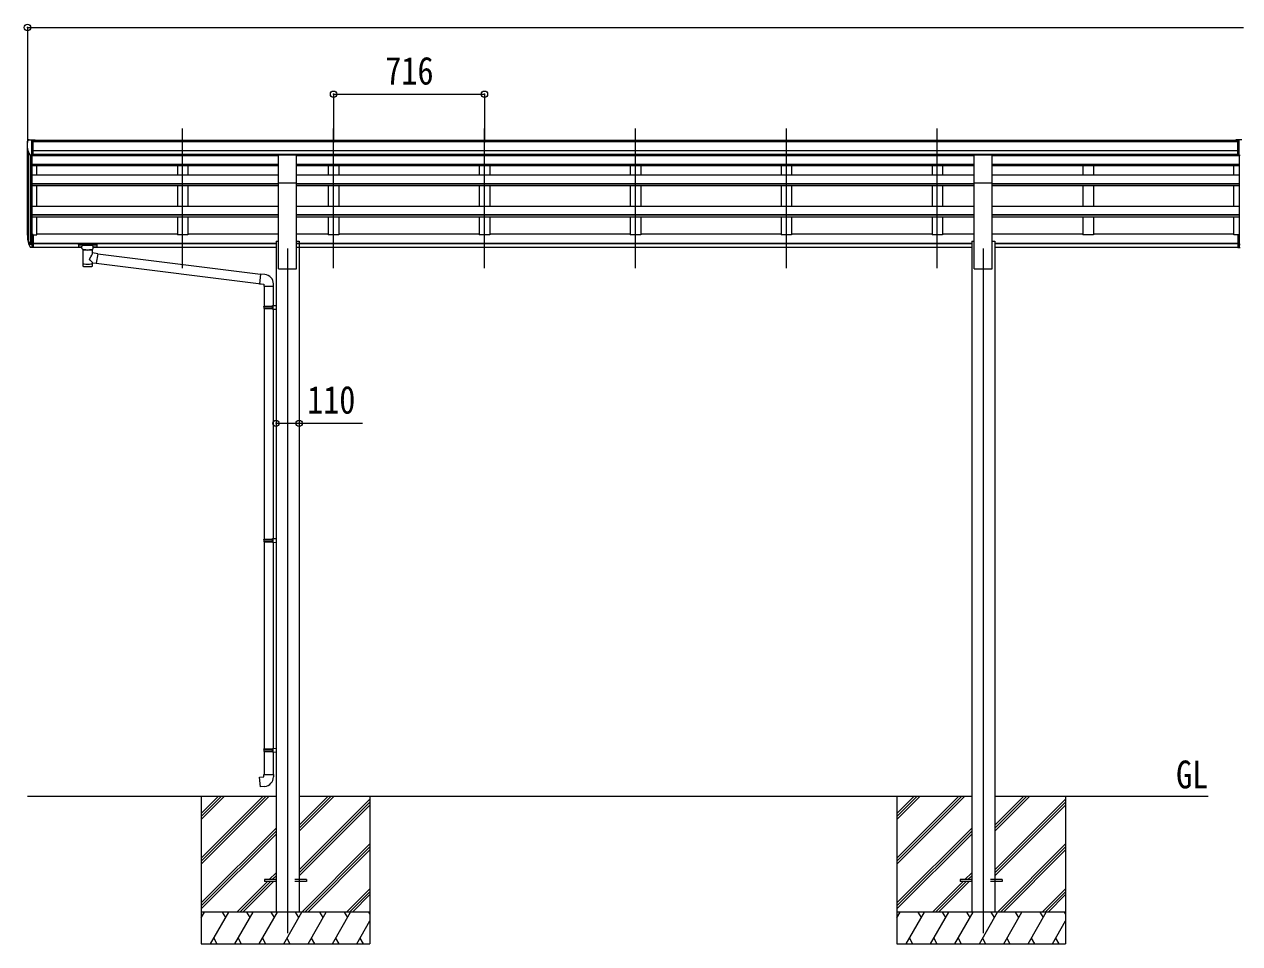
# Model space of a CAD drawing. Units: millimetres at full size, sheet at 1:30. Extents: x -8385 to 8479, y -5853 to 5787.
# Drawn here: x -241 to 5525, y -3345 to 1018 of the extents above; entities that cross this region are included whole.
import ezdxf
from ezdxf.enums import TextEntityAlignment as Align

# ---------------------------------------------------------------- set-up
doc = ezdxf.new("R2010")
doc.units = ezdxf.units.MM
doc.header["$LTSCALE"] = 30
doc.header["$PDMODE"] = 32
doc.header["$PDSIZE"] = 30
for name, color, linetype, lineweight in [('0-0_0', 7, 'Continuous', 9), ('0-1_本体', 4, 'Continuous', 9), ('0-2_部品', 7, 'Continuous', 9), ('0-8_PARTS2', 2, 'Continuous', 9), ('0-A_寸法', 6, 'Continuous', 9)]:
    doc.layers.add(name, color=color, linetype=linetype, lineweight=lineweight)
doc.styles.add('ＭＳ ゴシック', font='')
doc.styles.get('ＭＳ ゴシック').set_extended_font_data('MS Gothic')

msp = doc.modelspace()

# ---------------------------------------------------------------- linework, layer by layer
at = {"layer": '0-0_0'}
for p, q in [((-225.87, -2645.47), (953.13, -2645.47)), ((598.33, -2645.47), (598.33, -3345.47)), ((598.33, -2939.65), (892.51, -2645.47)), ((598.33, -2953.79), (906.65, -2645.47)), ((598.33, -2967.93), (920.8, -2645.47)), ((598.33, -2755.8), (708.66, -2645.47)), ((598.33, -2741.66), (694.52, -2645.47)), ((598.33, -2727.52), (680.38, -2645.47)), ((1063.13, -2645.47), (4253.13, -2645.47)), ((1063.13, -2811.5), (1229.16, -2645.47)), ((1063.13, -2797.36), (1215.02, -2645.47)), ((1063.13, -2783.22), (1200.88, -2645.47)), ((1398.33, -2645.47), (1398.33, -3345.47)), ((3898.33, -2645.47), (3898.33, -3345.47)), ((3898.33, -2939.65), (4192.51, -2645.47)), ((3898.33, -2953.79), (4206.65, -2645.47)), ((3898.33, -2967.93), (4220.8, -2645.47)), ((3898.33, -2755.8), (4008.66, -2645.47)), ((3898.33, -2741.66), (3994.52, -2645.47)), ((3898.33, -2727.52), (3980.38, -2645.47)), ((4363.13, -2645.47), (5374.33, -2645.47)), ((4363.13, -2811.5), (4529.16, -2645.47)), ((4363.13, -2797.36), (4515.02, -2645.47)), ((4363.13, -2783.22), (4500.88, -2645.47)), ((4698.33, -2645.47), (4698.33, -3345.47)), ((1063.13, -2995.35), (1398.33, -2660.15)), ((1063.13, -3009.49), (1398.33, -2674.29)), ((1063.13, -3023.63), (1398.33, -2688.44)), ((4363.13, -2995.35), (4698.33, -2660.15)), ((4363.13, -3009.49), (4698.33, -2674.29)), ((4363.13, -3023.63), (4698.33, -2688.44)), ((598.33, -3151.78), (953.13, -2796.98)), ((598.33, -3165.92), (953.13, -2811.13)), ((3898.33, -3151.78), (4253.13, -2796.98)), ((3898.33, -3165.92), (4253.13, -2811.13)), ((598.33, -3180.07), (953.13, -2825.27)), ((1075.14, -3195.47), (1398.33, -2872.28)), ((3898.33, -3180.07), (4253.13, -2825.27)), ((4375.14, -3195.47), (4698.33, -2872.28)), ((1089.28, -3195.47), (1398.33, -2886.43)), ((1103.43, -3195.47), (1398.33, -2900.57)), ((4389.28, -3195.47), (4698.33, -2886.43)), ((4403.43, -3195.47), (4698.33, -2900.57)), ((766.77, -3195.47), (912.27, -3049.97)), ((780.92, -3195.47), (926.42, -3049.97)), ((795.06, -3195.47), (940.56, -3049.97)), ((921.27, -3040.97), (953.13, -3009.11)), ((935.42, -3040.97), (953.13, -3023.26)), ((949.56, -3040.97), (953.13, -3037.4)), ((4066.77, -3195.47), (4212.27, -3049.97)), ((4080.92, -3195.47), (4226.42, -3049.97)), ((4095.06, -3195.47), (4240.56, -3049.97)), ((4221.27, -3040.97), (4253.13, -3009.11)), ((4235.42, -3040.97), (4253.13, -3023.26)), ((4249.56, -3040.97), (4253.13, -3037.4)), ((1287.27, -3195.47), (1398.33, -3084.41)), ((1301.42, -3195.47), (1398.33, -3098.56)), ((1315.56, -3195.47), (1398.33, -3112.7)), ((4587.27, -3195.47), (4698.33, -3084.41)), ((4601.42, -3195.47), (4698.33, -3098.56)), ((4615.56, -3195.47), (4698.33, -3112.7)), ((1398.33, -3195.47), (598.33, -3195.47)), ((598.33, -3222.98), (614.21, -3195.47)), ((643.08, -3345.47), (729.68, -3195.47)), ((714.68, -3221.45), (699.68, -3195.47)), ((758.55, -3345.47), (845.15, -3195.47)), ((830.15, -3221.45), (815.15, -3195.47)), ((874.02, -3345.47), (960.62, -3195.47)), ((945.62, -3221.45), (930.62, -3195.47)), ((989.49, -3345.47), (1076.09, -3195.47)), ((1061.09, -3221.45), (1046.09, -3195.47)), ((1104.96, -3345.47), (1191.56, -3195.47)), ((1176.56, -3221.45), (1161.56, -3195.47)), ((1220.43, -3345.47), (1307.03, -3195.47)), ((1277.03, -3195.47), (1292.03, -3221.45)), ((1392.5, -3195.47), (1398.33, -3205.57)), ((4698.33, -3195.47), (3898.33, -3195.47)), ((3898.33, -3222.98), (3914.21, -3195.47)), ((3943.08, -3345.47), (4029.68, -3195.47)), ((4014.68, -3221.45), (3999.68, -3195.47)), ((4058.55, -3345.47), (4145.15, -3195.47)), ((4130.15, -3221.45), (4115.15, -3195.47)), ((4174.02, -3345.47), (4260.62, -3195.47)), ((4245.62, -3221.45), (4230.62, -3195.47)), ((4289.49, -3345.47), (4376.09, -3195.47)), ((4361.09, -3221.45), (4346.09, -3195.47)), ((4404.96, -3345.47), (4491.56, -3195.47)), ((4476.56, -3221.45), (4461.56, -3195.47)), ((4520.43, -3345.47), (4607.03, -3195.47)), ((4577.03, -3195.47), (4592.03, -3221.45)), ((4692.5, -3195.47), (4698.33, -3205.57)), ((1335.9, -3345.47), (1398.33, -3237.33)), ((4635.9, -3345.47), (4698.33, -3237.33)), ((658.08, -3319.49), (673.07, -3345.47)), ((773.55, -3319.49), (788.55, -3345.47)), ((889.02, -3319.49), (904.02, -3345.47)), ((1004.49, -3319.49), (1019.49, -3345.47)), ((1119.96, -3319.49), (1134.96, -3345.47)), ((1235.43, -3319.49), (1250.43, -3345.47)), ((1350.9, -3319.49), (1365.9, -3345.47)), ((3958.08, -3319.49), (3973.07, -3345.47)), ((4073.55, -3319.49), (4088.55, -3345.47)), ((4189.02, -3319.49), (4204.02, -3345.47)), ((4304.49, -3319.49), (4319.49, -3345.47)), ((4419.96, -3319.49), (4434.96, -3345.47)), ((4535.43, -3319.49), (4550.43, -3345.47)), ((4650.9, -3319.49), (4665.9, -3345.47)), ((598.33, -3345.47), (1398.33, -3345.47)), ((3898.33, -3345.47), (4698.33, -3345.47))]:
    msp.add_line(p, q, dxfattribs=at)
at = {"layer": '0-1_本体'}
for p, q in [((-199.37, 467.51), (5515.63, 467.51)), ((-199.37, 462.15), (5515.63, 462.15)), ((-225.87, 17.24), (-225.87, 430.76)), ((-221.59, 411.96), (-221.59, -7.02)), ((-199.37, 418.63), (5515.63, 418.63)), ((-211.87, 396.6), (-211.87, -25.02)), ((-205.87, 397.13), (-205.87, 19.41)), ((-205.87, 395.63), (965.63, 395.63)), ((-205.87, 353.68), (965.63, 353.68)), ((-205.87, 351.98), (965.63, 351.98)), ((-205.87, 348.2), (965.63, 348.2)), ((-199.37, 400.96), (5515.63, 400.96)), ((965.63, 398.59), (-199.37, 398.59)), ((-180.87, 302.77), (-180.87, 348.2)), ((485.13, 398.59), (485.13, 395.63)), ((485.13, 348.2), (485.13, 302.77)), ((535.13, 398.59), (535.13, 395.63)), ((535.13, 348.2), (535.13, 302.77)), ((1050.63, 398.59), (4265.63, 398.59)), ((1050.63, 395.63), (4265.63, 395.63)), ((1050.63, 353.68), (4265.63, 353.68)), ((1050.63, 351.98), (4265.63, 351.98)), ((1050.63, 348.2), (4265.63, 348.2)), ((1201.13, 398.59), (1201.13, 395.63)), ((1201.13, 348.2), (1201.13, 302.77)), ((1251.13, 398.59), (1251.13, 395.63)), ((1251.13, 348.2), (1251.13, 302.77)), ((1917.13, 398.59), (1917.13, 395.63)), ((1917.13, 348.2), (1917.13, 302.77)), ((1967.13, 398.59), (1967.13, 395.63)), ((1967.13, 348.2), (1967.13, 302.77)), ((2633.13, 398.59), (2633.13, 395.63)), ((2633.13, 348.2), (2633.13, 302.77)), ((2683.13, 398.59), (2683.13, 395.63)), ((2683.13, 348.2), (2683.13, 302.77)), ((3349.13, 398.59), (3349.13, 395.63)), ((3349.13, 348.2), (3349.13, 302.77)), ((3399.13, 398.59), (3399.13, 395.63)), ((3399.13, 348.2), (3399.13, 302.77)), ((4065.13, 398.59), (4065.13, 395.63)), ((4065.13, 348.2), (4065.13, 302.77)), ((4115.13, 398.59), (4115.13, 395.63)), ((4115.13, 348.2), (4115.13, 302.77)), ((4350.63, 398.47), (5515.63, 398.47)), ((4350.63, 395.63), (5522.13, 395.63)), ((4350.63, 353.68), (5522.13, 353.68)), ((4350.63, 351.98), (5522.13, 351.98)), ((4350.63, 348.2), (5522.13, 348.2)), ((4781.13, 398.47), (4781.13, 395.63)), ((4781.13, 348.2), (4781.13, 302.77)), ((4831.13, 398.47), (4831.13, 395.63)), ((4831.13, 348.2), (4831.13, 302.77)), ((5497.13, 302.77), (5497.13, 348.2)), ((5522.13, 397.13), (5522.13, 19.41)), ((-205.87, 302.77), (965.63, 302.77)), ((1050.63, 302.77), (4265.63, 302.77)), ((4350.63, 302.77), (5522.13, 302.77)), ((-205.87, 262.19), (965.63, 262.19)), ((-205.87, 260.5), (965.63, 260.5)), ((-205.87, 253.63), (965.63, 253.63)), ((-180.87, 154.53), (-180.87, 253.63)), ((485.13, 253.63), (485.13, 154.53)), ((535.13, 253.63), (535.13, 154.53)), ((965.63, -142.02), (965.63, 264.93)), ((1050.63, -142.02), (1050.63, 264.93)), ((1050.63, 262.19), (4265.63, 262.19)), ((1050.63, 260.5), (4265.63, 260.5)), ((1050.63, 253.63), (4265.63, 253.63)), ((1201.13, 253.63), (1201.13, 154.53)), ((1251.13, 253.63), (1251.13, 154.53)), ((1917.13, 253.63), (1917.13, 154.53)), ((1967.13, 253.63), (1967.13, 154.53)), ((2633.13, 253.63), (2633.13, 154.53)), ((2683.13, 253.63), (2683.13, 154.53)), ((3349.13, 253.63), (3349.13, 154.53)), ((3399.13, 253.63), (3399.13, 154.53)), ((4065.13, 253.63), (4065.13, 154.53)), ((4115.13, 253.63), (4115.13, 154.53)), ((4265.63, -142.02), (4265.63, 264.93)), ((4350.63, -142.02), (4350.63, 264.93)), ((4350.63, 262.19), (5522.13, 262.19)), ((4350.63, 260.5), (5522.13, 260.5)), ((4350.63, 253.63), (5522.13, 253.63)), ((4781.13, 253.63), (4781.13, 154.53)), ((4831.13, 253.63), (4831.13, 154.53)), ((5497.13, 154.53), (5497.13, 253.63)), ((-205.87, 154.53), (965.63, 154.53)), ((-205.87, 115.39), (965.63, 115.39)), ((1050.63, 154.53), (4265.63, 154.53)), ((1050.63, 115.39), (4265.63, 115.39)), ((4350.63, 154.53), (5522.13, 154.53)), ((4350.63, 115.39), (5522.13, 115.39)), ((-205.87, 113.72), (965.63, 113.72)), ((-205.87, 104.08), (965.63, 104.08)), ((-180.87, 18.58), (-180.87, 104.08)), ((485.13, 104.08), (485.13, 18.58)), ((1050.63, 113.72), (4265.63, 113.72)), ((1050.63, 104.08), (4265.63, 104.08)), ((1201.13, 104.08), (1201.13, 18.58)), ((1917.13, 104.08), (1917.13, 18.58)), ((2633.13, 104.08), (2633.13, 18.58)), ((3349.13, 104.08), (3349.13, 18.58)), ((4065.13, 104.08), (4065.13, 18.58)), ((4350.63, 113.72), (5522.13, 113.72)), ((4350.63, 104.08), (5522.13, 104.08)), ((4781.13, 104.08), (4781.13, 18.58)), ((5497.13, 18.58), (5497.13, 104.08)), ((-199.37, 18.58), (-180.87, 18.58)), ((-180.87, 23.8), (485.13, 23.8)), ((535.13, 23.8), (965.63, 23.8)), ((1050.63, 23.8), (1201.13, 23.8)), ((1251.13, 23.8), (1917.13, 23.8)), ((1967.13, 23.8), (2633.13, 23.8)), ((2683.13, 23.8), (3349.13, 23.8)), ((3399.13, 23.8), (4065.13, 23.8)), ((4115.13, 23.8), (4265.63, 23.8)), ((4350.63, 23.8), (4781.13, 23.8)), ((4831.13, 23.8), (5497.13, 23.8)), ((5515.63, 18.58), (5497.13, 18.58)), ((-199.37, -20.51), (953.13, -20.51)), ((-199.37, -21.89), (953.13, -21.89)), ((-199.37, -39.07), (32.13, -39.07)), ((86.13, -39.07), (953.13, -39.07)), ((953.13, -12.02), (965.63, -12.02)), ((953.13, -12.02), (953.13, -3192.02)), ((1050.63, -12.02), (1063.13, -12.02)), ((1050.63, -20.51), (4253.13, -20.51)), ((1050.63, -21.89), (4253.13, -21.89)), ((1050.63, -39.07), (4253.13, -39.07)), ((1063.13, -12.02), (1063.13, -3192.02)), ((4253.13, -12.02), (4265.63, -12.02)), ((4253.13, -12.02), (4253.13, -3192.02)), ((4350.63, -12.02), (4363.13, -12.02)), ((4363.13, -12.02), (4363.13, -3192.02)), ((4363.13, -20.51), (5515.63, -20.51)), ((4363.13, -21.89), (5515.63, -21.89)), ((4363.13, -39.07), (5515.63, -39.07)), ((965.63, -142.02), (1050.63, -142.02)), ((4265.63, -142.02), (4350.63, -142.02))]:
    msp.add_line(p, q, dxfattribs=at)
for points in [[(535.13, 104.08), (535.13, 18.58), (485.13, 18.58)], [(1251.13, 104.08), (1251.13, 18.58), (1201.13, 18.58)], [(1967.13, 104.08), (1967.13, 18.58), (1917.13, 18.58)], [(2683.13, 104.08), (2683.13, 18.58), (2633.13, 18.58)], [(3399.13, 104.08), (3399.13, 18.58), (3349.13, 18.58)], [(4115.13, 104.08), (4115.13, 18.58), (4065.13, 18.58)], [(4831.13, 104.08), (4831.13, 18.58), (4781.13, 18.58)]]:
    msp.add_lwpolyline(points, dxfattribs=at)
at = {"layer": '0-2_部品'}
for p, q in [((-220.96, 468.54), (-225.03, 462.73)), ((-217.87, 469.11), (-220.2, 468.97)), ((-217.87, 469.11), (-199.37, 469.11)), ((-205.87, 396.13), (-205.87, 469.11)), ((-199.37, 469.11), (-189.37, 469.02)), ((-199.37, 397.13), (-199.37, 469.11)), ((-189.37, 467.51), (-189.37, 469.02)), ((5515.63, 469.11), (5505.63, 469.02)), ((5505.63, 467.51), (5505.63, 469.02)), ((5515.63, 397.13), (5515.63, 469.11)), ((5534.13, 469.11), (5515.63, 469.11)), ((5522.13, 396.13), (5522.13, 469.11)), ((-227.87, 459.74), (-227.87, 459.11)), ((-213.49, 397.94), (-222.77, 414)), ((-205.87, 396.13), (-211.08, 396.44)), ((-199.37, 397.13), (-205.87, 397.13)), ((965.63, 399.08), (1050.63, 399.08)), ((965.63, 264.93), (965.63, 399.08)), ((1050.63, 264.93), (1050.63, 399.08)), ((4265.63, 399.08), (4350.63, 399.08)), ((4265.63, 264.93), (4265.63, 399.08)), ((4350.63, 264.93), (4350.63, 399.08)), ((5515.63, 397.13), (5522.13, 397.13)), ((5522.13, 396.13), (5527.34, 396.44)), ((965.63, 264.93), (1050.63, 264.93)), ((4265.63, 264.93), (4350.63, 264.93)), ((-205.87, 19.82), (-205.87, -42.06)), ((-199.37, 19.82), (-205.87, 19.82)), ((-199.37, 19.82), (-199.37, -41.24)), ((5515.63, 19.82), (5515.63, -41.24)), ((5515.63, 19.82), (5522.13, 19.82)), ((5522.13, 19.82), (5522.13, -42.06)), ((-223.48, -6.22), (-213.31, -25.39)), ((-212.3, -24.14), (-222.06, -5.72)), ((-220.89, -23.07), (-213.31, -40.56)), ((-205.87, -24.89), (-211, -24.89)), ((-205.87, -26.89), (-210.71, -26.89)), ((-205.87, -42.06), (-210.71, -42.06)), ((-199.37, -18.49), (-205.87, -18.49)), ((-199.37, -23.89), (-205.87, -23.89)), ((-199.37, -41.24), (-205.87, -41.24)), ((15.63, -26.95), (15.63, -37.71)), ((15.63, -27.14), (15.63, -28.68)), ((17.63, -26.29), (100.63, -26.29)), ((17.63, -28.47), (100.63, -28.47)), ((17.63, -38.38), (32.13, -38.38)), ((32.13, -45.18), (32.13, -34.91)), ((36.23, -49.68), (36.21, -129.98)), ((82.03, -67.26), (82.03, -49.67)), ((86.13, -45.18), (86.13, -34.91)), ((86.13, -38.38), (100.63, -38.38)), ((102.63, -26.95), (102.63, -37.71)), ((5515.63, -18.49), (5522.13, -18.49)), ((5515.63, -23.89), (5522.13, -23.89)), ((5515.63, -41.24), (5522.13, -41.24)), ((5522.13, -24.89), (5527.27, -24.89)), ((5522.13, -26.89), (5526.98, -26.89)), ((5522.13, -42.06), (5526.98, -42.06)), ((107.25, -71.16), (82.03, -67.25)), ((82.05, -129.98), (82.03, -113.35)), ((82.03, -113.6), (100.23, -116.42)), ((107.25, -71.16), (100.23, -116.42)), ((107.25, -71.16), (879.22, -167.96)), ((100.23, -116.42), (895.13, -215.53)), ((900.05, -169.78), (879.22, -167.96)), ((895.13, -225.53), (941.13, -225.53)), ((897.13, -225.53), (897.13, -319.53)), ((939.13, -225.53), (939.13, -316.97)), ((941.13, -225.53), (941.13, -214.61)), ((895.13, -321.53), (896.13, -319.53)), ((895.13, -321.53), (939.13, -321.53)), ((895.13, -321.53), (895.13, -329.53)), ((895.13, -329.53), (939.13, -329.53)), ((895.13, -329.53), (896.13, -331.53)), ((896.13, -319.53), (939.13, -319.53)), ((896.13, -331.53), (939.13, -331.53)), ((897.13, -331.53), (897.13, -1425.72)), ((934.65, -321.53), (934.22, -319.53)), ((937.13, -317.03), (953.13, -316.56)), ((937.13, -319.03), (937.13, -317.03)), ((937.13, -319.03), (939.13, -319.03)), ((937.13, -334.03), (937.13, -332.03)), ((937.13, -334.03), (953.13, -334.5)), ((939.13, -334.09), (939.13, -1423.16)), ((953.13, -316.56), (953.13, -334.5)), ((895.13, -1427.72), (896.13, -1425.72)), ((895.13, -1427.72), (939.13, -1427.72)), ((895.13, -1427.72), (895.13, -1435.72)), ((895.13, -1435.72), (939.13, -1435.72)), ((895.13, -1435.72), (896.13, -1437.72)), ((896.13, -1425.72), (939.13, -1425.72)), ((896.13, -1437.72), (939.13, -1437.72)), ((897.13, -1437.72), (897.13, -2420.88)), ((934.65, -1427.72), (934.22, -1425.72)), ((937.13, -1423.22), (953.13, -1422.75)), ((937.13, -1425.22), (937.13, -1423.22)), ((937.13, -1425.22), (939.13, -1425.22)), ((937.13, -1440.22), (937.13, -1438.22)), ((937.13, -1440.22), (953.13, -1440.69)), ((939.13, -1440.28), (939.13, -2418.32)), ((953.13, -1422.75), (953.13, -1440.69)), ((895.13, -2422.88), (896.13, -2420.88)), ((896.13, -2420.88), (939.13, -2420.88)), ((934.65, -2422.88), (934.22, -2420.88)), ((937.13, -2418.38), (953.13, -2417.91)), ((937.13, -2420.38), (937.13, -2418.38)), ((937.13, -2420.38), (939.13, -2420.38)), ((953.13, -2417.91), (953.13, -2435.85)), ((895.13, -2422.88), (939.13, -2422.88)), ((895.13, -2422.88), (895.13, -2430.88)), ((895.13, -2430.88), (939.13, -2430.88)), ((895.13, -2430.88), (896.13, -2432.88)), ((896.13, -2432.88), (939.13, -2432.88)), ((897.13, -2432.88), (897.13, -2542.88)), ((937.13, -2435.38), (937.13, -2433.38)), ((937.13, -2435.38), (953.13, -2435.85)), ((939.13, -2435.44), (939.13, -2542.88)), ((895.13, -2542.88), (941.13, -2542.88)), ((895.13, -2552.88), (895.13, -2542.88)), ((941.13, -2542.88), (941.13, -2553.79))]:
    msp.add_line(p, q, dxfattribs=at)
at = {"layer": '0-2_部品', "color": 4}
for p, q in [((898.33, -3040.97), (898.33, -3049.97)), ((953.13, -3040.97), (898.33, -3040.97)), ((953.13, -3049.97), (898.33, -3049.97)), ((1097.93, -3040.97), (1043.13, -3040.97)), ((4198.33, -3040.97), (4198.33, -3049.97)), ((4253.13, -3040.97), (4198.33, -3040.97)), ((4253.13, -3049.97), (4198.33, -3049.97)), ((4397.93, -3040.97), (4343.13, -3040.97))]:
    msp.add_line(p, q, dxfattribs=at)
at = {"layer": '0-2_部品'}
for points in [[(15.63, -26.95), (15.67, -26.76), (15.75, -26.62), (15.85, -26.53), (15.95, -26.47), (16.07, -26.42), (16.37, -26.36), (16.86, -26.31), (17.4, -26.29), (17.63, -26.29)], [(15.63, -37.71), (15.67, -37.91), (15.75, -38.04), (15.85, -38.14), (15.95, -38.2), (16.07, -38.24), (16.37, -38.31), (16.86, -38.35), (17.4, -38.37), (17.63, -38.38)], [(32.17, -45.13), (32.15, -45.48), (32.39, -46.44), (32.91, -47.32), (33.72, -48.16), (34.83, -48.96), (36.23, -49.68)], [(82.03, -49.67), (82.26, -49.58), (83.62, -48.84), (84.73, -48), (85.49, -47.13), (85.95, -46.23), (86.12, -45.34)], [(100.63, -26.29), (100.98, -26.29), (101.51, -26.32), (101.96, -26.37), (102.27, -26.45), (102.44, -26.54), (102.56, -26.68), (102.62, -26.86), (102.63, -26.95)], [(100.63, -38.38), (100.98, -38.37), (101.51, -38.35), (101.96, -38.3), (102.27, -38.22), (102.44, -38.12), (102.56, -37.98), (102.62, -37.8), (102.63, -37.71)], [(879.22, -167.96), (875.21, -213.79), (895.13, -215.53), (895.13, -225.53)], [(934.65, -321.53), (934.65, -329.53), (934.22, -331.53)], [(937.13, -332.03), (939.13, -332.03), (939.13, -319.03)], [(934.65, -1427.72), (934.65, -1435.72), (934.22, -1437.72)], [(937.13, -1438.22), (939.13, -1438.22), (939.13, -1425.22)], [(937.13, -2433.38), (939.13, -2433.38), (939.13, -2420.38)], [(934.65, -2422.88), (934.65, -2430.88), (934.22, -2432.88)], [(900.05, -2598.62), (879.22, -2600.45), (875.21, -2554.62), (895.13, -2552.88)]]:
    msp.add_lwpolyline(points, dxfattribs=at)
at = {"layer": '0-2_部品', "color": 4}
for points in [[(1097.93, -3040.97), (1097.93, -3049.97), (1043.13, -3049.97)], [(4397.93, -3040.97), (4397.93, -3049.97), (4343.13, -3049.97)]]:
    msp.add_lwpolyline(points, dxfattribs=at)
at = {"layer": '0-2_部品'}
for centre, radius, start, end in [((-224.87, 459.74), 3, 93, 180), ((-220.14, 467.97), 1, 93.5, 145), ((-25.87, 459.11), 202, 180, 192.90261), ((-210.89, 399.44), 3, 210, 266.5), ((-137.21, 15.95), 89.07, 174.49576, 194.41188), ((-137.92, 20.23), 88.05, 177.22392, 197.21071), ((-92.65, 13.01), 133.22, 183.27987, 195.71302), ((-210.71, -23.89), 3, 210, 270), ((-210.71, -39.06), 3, 210, 270), ((-211, -23.39), 1.5, 210, 270), ((896.13, -214.61), 45, 0, 85), ((896.13, -2553.79), 45, 275, 0)]:
    msp.add_arc(centre, radius, start, end, dxfattribs=at)
for centre, major_axis, ratio, start_param, end_param in [((17.63, -28.68), (2, 0), 0.109601, 1.5707963, 3.1415927), ((59.13, -34.91), (27, 0), 0.122176, 6.2831853, 9.424778), ((59.14, -50.14), (-22.91, 0.42), 0.072511, 0.0008029, 1.5715993), ((59.14, -51.76), (-22.91, 0.42), 0.072511, 0.0008029, 1.5715993), ((59.12, -50.14), (22.92, 0.42), 0.07247, 4.71158, 6.2823764), ((59.12, -51.76), (22.92, 0.42), 0.07247, 4.71158, 6.2823764), ((70.13, -45.18), (16, 0), 0.361356, 6.2636979, 6.2831853), ((100.63, -28.68), (2, 0), 0.109601, 0, 1.5707963), ((59.13, -93.8), (-22.81, -26.62), 0.234429, 1.6855472, 3.1268519), ((61.69, -91.15), (20.32, -22.25), 0.045535, 0.0389954, 1.3075346), ((59.13, -129.98), (22.92, 0), 0.101955, 3.1415499, 6.2833984), ((59.13, -117.53), (22.91, 0), 0.122865, 3.1415927, 6.2831853)]:
    msp.add_ellipse(centre, major_axis=major_axis, ratio=ratio, start_param=start_param, end_param=end_param, dxfattribs=at)
at = {"layer": '0-8_PARTS2'}
for p, q in [((510.13, -139.27), (510.13, 523.26)), ((1226.13, -139.27), (1226.13, 523.26)), ((1942.13, -139.27), (1942.13, 523.26)), ((2658.13, -139.27), (2658.13, 523.26)), ((3374.13, -139.27), (3374.13, 523.26)), ((4090.13, -139.27), (4090.13, 523.26)), ((1008.13, -45.47), (1008.13, -3295.47)), ((4308.13, -45.47), (4308.13, -3295.47))]:
    msp.add_line(p, q, dxfattribs=at)
at = {"layer": '0-A_寸法'}
for p, q in [((-225.87, 1002.89), (-225.87, 457.26)), ((-225.87, 1002.89), (5542.13, 1002.89)), ((1226.13, 686.27), (1226.13, 457.26)), ((1226.13, 686.27), (1942.13, 686.27)), ((1942.13, 686.27), (1942.13, 457.26)), ((953.13, -875.65), (1063.13, -875.65)), ((1063.13, -875.65), (1363.13, -875.65))]:
    msp.add_line(p, q, dxfattribs=at)
for p in [(-225.87, 1002.89), (1226.13, 686.27), (1942.13, 686.27), (953.13, -875.65), (1063.13, -875.65)]:
    msp.add_point(p, dxfattribs=at)

# ---------------------------------------------------------------- texts
at = {"layer": '0-0_0', "style": 'ＭＳ ゴシック', "width": 0.85}
msp.add_text('GL', height=132, dxfattribs=at).set_placement((5222.79, -2647.91), align=Align.BOTTOM_LEFT)
at = {"layer": '0-A_寸法', "color": 7, "style": 'ＭＳ ゴシック', "width": 0.85}
for s, p in [('716', (1471.63, 692.27)), ('110', (1100.63, -869.65))]:
    msp.add_text(s, height=132, dxfattribs=at).set_placement(p, align=Align.BOTTOM_LEFT)

doc.saveas('drawing.dxf')
